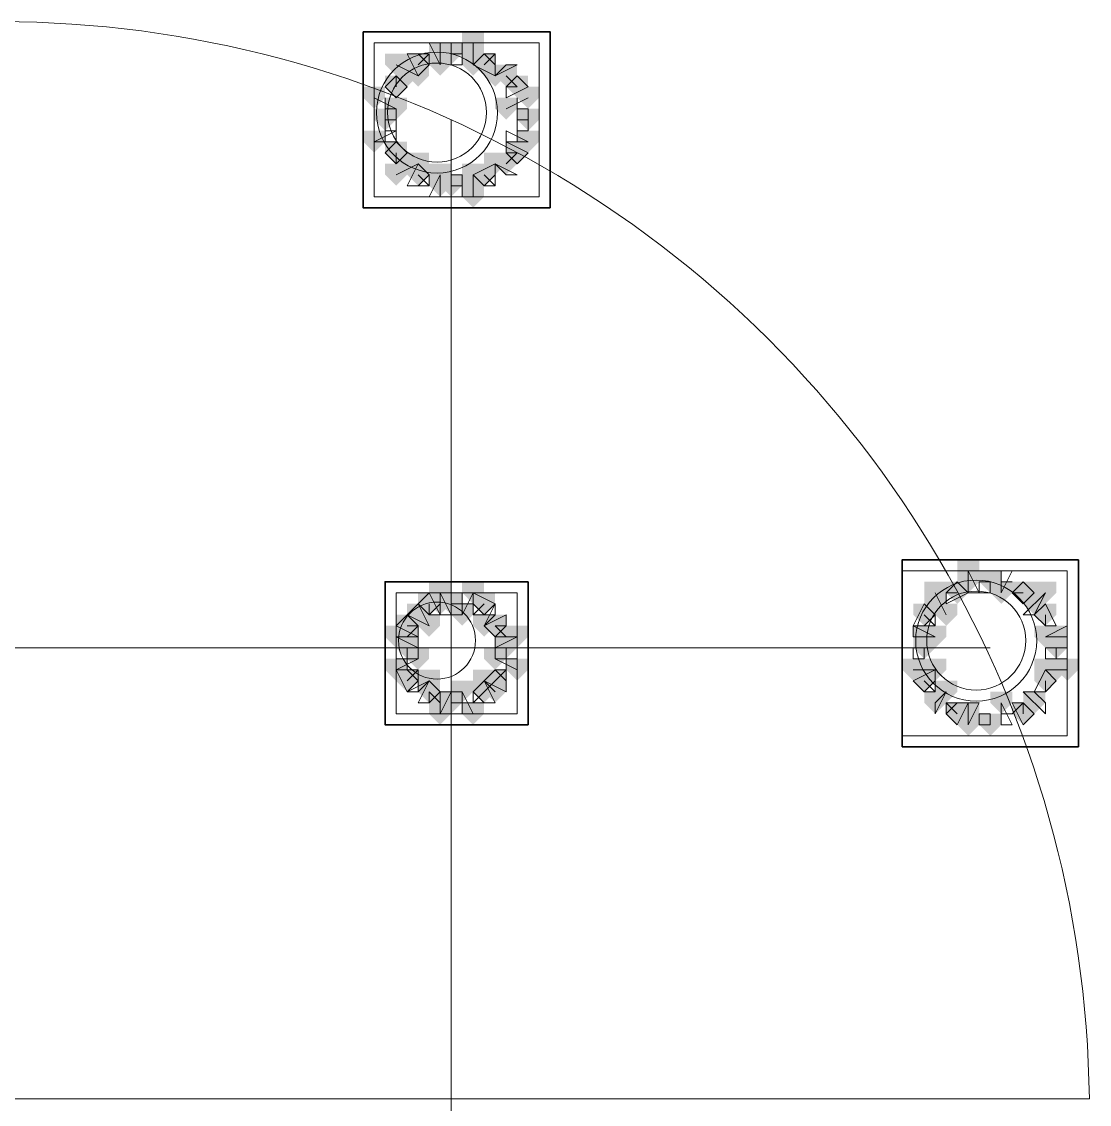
# Model space of a CAD drawing. Header units: millimetres. Extents: x 2315 to 4619, y 1334 to 1897.
# Drawn here: x 3444.13 to 3450.05, y 1541.67 to 1547.68 of the extents above; entities that cross this region are included whole.
import ezdxf

# ---------------------------------------------------------------- set-up
doc = ezdxf.new("R2010")
doc.units = ezdxf.units.MM
for name, color, linetype, true_color in [('PDF_10', 7, 'Continuous', 0x00b85c), ('PDF_AXIS', 7, 'Continuous', 0x00b85c), ('PDF_柱构件', 7, 'Continuous', 0x00b85c), ('PDF_转运站初步方案', 7, 'Continuous', 0x00b85c)]:
    doc.layers.add(name, color=color, linetype=linetype, true_color=true_color)
doc.layers.add('PDF_中心线层', color=1, linetype='Continuous')
doc.layers.add('PDF_粗实线层', color=7, linetype='Continuous')

msp = doc.modelspace()

# ---------------------------------------------------------------- hatches: boundary and pattern name
at = {"layer": 'PDF_10', "transparency": 33554559}
for points in [[(3446.512, 1547.5601), (3446.4509, 1547.5601), (3446.4509, 1547.499), (3446.512, 1547.4379), (3446.5731, 1547.499), (3446.5731, 1547.5601)], [(3446.512, 1547.5601), (3446.4509, 1547.5601), (3446.4509, 1547.499), (3446.512, 1547.4379), (3446.5731, 1547.499), (3446.5731, 1547.5601)], [(3446.3287, 1547.499), (3446.2677, 1547.499), (3446.2677, 1547.4379), (3446.3287, 1547.3768), (3446.3898, 1547.4379), (3446.3898, 1547.499)], [(3446.3287, 1547.499), (3446.2677, 1547.499), (3446.2677, 1547.4379), (3446.3287, 1547.3768), (3446.3898, 1547.4379), (3446.3898, 1547.499)], [(3446.6952, 1547.499), (3446.6341, 1547.499), (3446.6341, 1547.4379), (3446.6952, 1547.3768), (3446.7563, 1547.4379), (3446.7563, 1547.499)], [(3446.6952, 1547.499), (3446.6341, 1547.499), (3446.6341, 1547.4379), (3446.6952, 1547.3768), (3446.7563, 1547.4379), (3446.7563, 1547.499)], [(3446.2066, 1547.3768), (3446.1455, 1547.3768), (3446.1455, 1547.3157), (3446.2066, 1547.2547), (3446.2677, 1547.3157), (3446.2677, 1547.3768)], [(3446.2066, 1547.3768), (3446.1455, 1547.3768), (3446.1455, 1547.3157), (3446.2066, 1547.2547), (3446.2677, 1547.3157), (3446.2677, 1547.3768)], [(3446.2066, 1547.3768), (3446.1455, 1547.3768), (3446.1455, 1547.3157), (3446.2066, 1547.2547), (3446.2677, 1547.3157), (3446.2677, 1547.3768)], [(3446.8785, 1547.3768), (3446.8174, 1547.3768), (3446.8174, 1547.3157), (3446.8785, 1547.2547), (3446.9395, 1547.3157), (3446.9395, 1547.3768)], [(3446.8785, 1547.3768), (3446.8174, 1547.3768), (3446.8174, 1547.3157), (3446.8785, 1547.2547), (3446.9395, 1547.3157), (3446.9395, 1547.3768)], [(3446.1455, 1547.1936), (3446.0844, 1547.1936), (3446.0844, 1547.1325), (3446.1455, 1547.0714), (3446.2066, 1547.1325), (3446.2066, 1547.1936)], [(3446.1455, 1547.1936), (3446.0844, 1547.1936), (3446.0844, 1547.1325), (3446.1455, 1547.0714), (3446.2066, 1547.1325), (3446.2066, 1547.1936)], [(3446.9395, 1547.1936), (3446.8785, 1547.1936), (3446.8785, 1547.1325), (3446.9395, 1547.0714), (3447.0006, 1547.1325), (3447.0006, 1547.1936)], [(3446.9395, 1547.1936), (3446.8785, 1547.1936), (3446.8785, 1547.1325), (3446.9395, 1547.0714), (3447.0006, 1547.1325), (3447.0006, 1547.1936)], [(3446.2066, 1547.0103), (3446.1455, 1547.0103), (3446.1455, 1546.9493), (3446.2066, 1546.8882), (3446.2677, 1546.9493), (3446.2677, 1547.0103)], [(3446.2066, 1547.0103), (3446.1455, 1547.0103), (3446.1455, 1546.9493), (3446.2066, 1546.8882), (3446.2677, 1546.9493), (3446.2677, 1547.0103)], [(3446.2066, 1547.0103), (3446.1455, 1547.0103), (3446.1455, 1546.9493), (3446.2066, 1546.8882), (3446.2677, 1546.9493), (3446.2677, 1547.0103)], [(3446.8785, 1547.0103), (3446.8174, 1547.0103), (3446.8174, 1546.9493), (3446.8785, 1546.8882), (3446.9395, 1546.9493), (3446.9395, 1547.0103)], [(3446.8785, 1547.0103), (3446.8174, 1547.0103), (3446.8174, 1546.9493), (3446.8785, 1546.8882), (3446.9395, 1546.9493), (3446.9395, 1547.0103)], [(3446.3287, 1546.8882), (3446.2677, 1546.8882), (3446.2677, 1546.8271), (3446.3287, 1546.766), (3446.3898, 1546.8271), (3446.3898, 1546.8882)], [(3446.3287, 1546.8882), (3446.2677, 1546.8882), (3446.2677, 1546.8271), (3446.3287, 1546.766), (3446.3898, 1546.8271), (3446.3898, 1546.8882)], [(3446.6952, 1546.8882), (3446.6341, 1546.8882), (3446.6341, 1546.8271), (3446.6952, 1546.766), (3446.7563, 1546.8271), (3446.7563, 1546.8882)], [(3446.6952, 1546.8882), (3446.6341, 1546.8882), (3446.6341, 1546.8271), (3446.6952, 1546.766), (3446.7563, 1546.8271), (3446.7563, 1546.8882)], [(3446.512, 1546.8271), (3446.4509, 1546.8271), (3446.4509, 1546.766), (3446.512, 1546.7049), (3446.5731, 1546.766), (3446.5731, 1546.8271)], [(3446.512, 1546.8271), (3446.4509, 1546.8271), (3446.4509, 1546.766), (3446.512, 1546.7049), (3446.5731, 1546.766), (3446.5731, 1546.8271)], [(3449.505, 1544.6282), (3449.4439, 1544.6282), (3449.4439, 1544.5671), (3449.505, 1544.506), (3449.566, 1544.5671), (3449.566, 1544.6282)], [(3449.505, 1544.6282), (3449.4439, 1544.6282), (3449.4439, 1544.5671), (3449.505, 1544.506), (3449.566, 1544.5671), (3449.566, 1544.6282)], [(3449.3217, 1544.5671), (3449.2606, 1544.5671), (3449.2606, 1544.506), (3449.3217, 1544.4449), (3449.3828, 1544.506), (3449.3828, 1544.5671)], [(3449.3217, 1544.5671), (3449.2606, 1544.5671), (3449.2606, 1544.506), (3449.3217, 1544.4449), (3449.3828, 1544.506), (3449.3828, 1544.5671)], [(3449.6882, 1544.5671), (3449.6271, 1544.5671), (3449.6271, 1544.506), (3449.6882, 1544.4449), (3449.7493, 1544.506), (3449.7493, 1544.5671)], [(3449.6882, 1544.5671), (3449.6271, 1544.5671), (3449.6271, 1544.506), (3449.6882, 1544.4449), (3449.7493, 1544.506), (3449.7493, 1544.5671)], [(3449.6882, 1544.5671), (3449.6271, 1544.5671), (3449.6271, 1544.506), (3449.6882, 1544.4449), (3449.7493, 1544.506), (3449.7493, 1544.5671)], [(3446.3898, 1544.506), (3446.3287, 1544.506), (3446.3287, 1544.4449), (3446.3898, 1544.3839), (3446.4509, 1544.4449), (3446.4509, 1544.506)], [(3446.3898, 1544.506), (3446.3287, 1544.506), (3446.3287, 1544.4449), (3446.3898, 1544.3839), (3446.4509, 1544.4449), (3446.4509, 1544.506)], [(3446.512, 1544.506), (3446.4509, 1544.506), (3446.4509, 1544.4449), (3446.512, 1544.3839), (3446.5731, 1544.4449), (3446.5731, 1544.506)], [(3446.512, 1544.506), (3446.4509, 1544.506), (3446.4509, 1544.4449), (3446.512, 1544.3839), (3446.5731, 1544.4449), (3446.5731, 1544.506)], [(3446.6952, 1544.506), (3446.6341, 1544.506), (3446.6341, 1544.4449), (3446.6952, 1544.3839), (3446.7563, 1544.4449), (3446.7563, 1544.506)], [(3446.6952, 1544.506), (3446.6341, 1544.506), (3446.6341, 1544.4449), (3446.6952, 1544.3839), (3446.7563, 1544.4449), (3446.7563, 1544.506)], [(3449.1385, 1544.4449), (3449.0774, 1544.4449), (3449.0774, 1544.3839), (3449.1385, 1544.3228), (3449.1995, 1544.3839), (3449.1995, 1544.4449)], [(3449.1385, 1544.4449), (3449.0774, 1544.4449), (3449.0774, 1544.3839), (3449.1385, 1544.3228), (3449.1995, 1544.3839), (3449.1995, 1544.4449)], [(3449.8104, 1544.4449), (3449.7493, 1544.4449), (3449.7493, 1544.3839), (3449.8104, 1544.3228), (3449.8714, 1544.3839), (3449.8714, 1544.4449)], [(3449.8104, 1544.4449), (3449.7493, 1544.4449), (3449.7493, 1544.3839), (3449.8104, 1544.3228), (3449.8714, 1544.3839), (3449.8714, 1544.4449)], [(3446.2677, 1544.3839), (3446.2066, 1544.3839), (3446.2066, 1544.3228), (3446.2677, 1544.2617), (3446.3287, 1544.3228), (3446.3287, 1544.3839)], [(3446.2677, 1544.3839), (3446.2066, 1544.3839), (3446.2066, 1544.3228), (3446.2677, 1544.2617), (3446.3287, 1544.3228), (3446.3287, 1544.3839)], [(3446.7563, 1544.3839), (3446.6952, 1544.3839), (3446.6952, 1544.3228), (3446.7563, 1544.2617), (3446.8174, 1544.3228), (3446.8174, 1544.3839)], [(3446.7563, 1544.3839), (3446.6952, 1544.3839), (3446.6952, 1544.3228), (3446.7563, 1544.2617), (3446.8174, 1544.3228), (3446.8174, 1544.3839)], [(3446.2677, 1544.2617), (3446.2066, 1544.2617), (3446.2066, 1544.2006), (3446.2677, 1544.1395), (3446.3287, 1544.2006), (3446.3287, 1544.2617)], [(3446.2677, 1544.2617), (3446.2066, 1544.2617), (3446.2066, 1544.2006), (3446.2677, 1544.1395), (3446.3287, 1544.2006), (3446.3287, 1544.2617)], [(3446.8174, 1544.2617), (3446.7563, 1544.2617), (3446.7563, 1544.2006), (3446.8174, 1544.1395), (3446.8785, 1544.2006), (3446.8785, 1544.2617)], [(3446.8174, 1544.2617), (3446.7563, 1544.2617), (3446.7563, 1544.2006), (3446.8174, 1544.1395), (3446.8785, 1544.2006), (3446.8785, 1544.2617)], [(3449.1385, 1544.2617), (3449.0774, 1544.2617), (3449.0774, 1544.2006), (3449.1385, 1544.1395), (3449.1995, 1544.2006), (3449.1995, 1544.2617)], [(3449.1385, 1544.2617), (3449.0774, 1544.2617), (3449.0774, 1544.2006), (3449.1385, 1544.1395), (3449.1995, 1544.2006), (3449.1995, 1544.2617)], [(3449.8714, 1544.2617), (3449.8104, 1544.2617), (3449.8104, 1544.2006), (3449.8714, 1544.1395), (3449.9325, 1544.2006), (3449.9325, 1544.2617)], [(3449.8714, 1544.2617), (3449.8104, 1544.2617), (3449.8104, 1544.2006), (3449.8714, 1544.1395), (3449.9325, 1544.2006), (3449.9325, 1544.2617)], [(3446.2677, 1544.0784), (3446.2066, 1544.0784), (3446.2066, 1544.0174), (3446.2677, 1543.9563), (3446.3287, 1544.0174), (3446.3287, 1544.0784)], [(3446.2677, 1544.0784), (3446.2066, 1544.0784), (3446.2066, 1544.0174), (3446.2677, 1543.9563), (3446.3287, 1544.0174), (3446.3287, 1544.0784)], [(3446.7563, 1544.0784), (3446.6952, 1544.0784), (3446.6952, 1544.0174), (3446.7563, 1543.9563), (3446.8174, 1544.0174), (3446.8174, 1544.0784)], [(3446.7563, 1544.0784), (3446.6952, 1544.0784), (3446.6952, 1544.0174), (3446.7563, 1543.9563), (3446.8174, 1544.0174), (3446.8174, 1544.0784)], [(3449.1385, 1544.0784), (3449.0774, 1544.0784), (3449.0774, 1544.0174), (3449.1385, 1543.9563), (3449.1995, 1544.0174), (3449.1995, 1544.0784)], [(3449.1385, 1544.0784), (3449.0774, 1544.0784), (3449.0774, 1544.0174), (3449.1385, 1543.9563), (3449.1995, 1544.0174), (3449.1995, 1544.0784)], [(3449.8104, 1544.0784), (3449.7493, 1544.0784), (3449.7493, 1544.0174), (3449.8104, 1543.9563), (3449.8714, 1544.0174), (3449.8714, 1544.0784)], [(3449.8104, 1544.0784), (3449.7493, 1544.0784), (3449.7493, 1544.0174), (3449.8104, 1543.9563), (3449.8714, 1544.0174), (3449.8714, 1544.0784)], [(3446.3898, 1544.0174), (3446.3287, 1544.0174), (3446.3287, 1543.9563), (3446.3898, 1543.8952), (3446.4509, 1543.9563), (3446.4509, 1544.0174)], [(3446.3898, 1544.0174), (3446.3287, 1544.0174), (3446.3287, 1543.9563), (3446.3898, 1543.8952), (3446.4509, 1543.9563), (3446.4509, 1544.0174)], [(3446.6952, 1544.0174), (3446.6341, 1544.0174), (3446.6341, 1543.9563), (3446.6952, 1543.8952), (3446.7563, 1543.9563), (3446.7563, 1544.0174)], [(3446.6952, 1544.0174), (3446.6341, 1544.0174), (3446.6341, 1543.9563), (3446.6952, 1543.8952), (3446.7563, 1543.9563), (3446.7563, 1544.0174)], [(3446.512, 1543.9563), (3446.4509, 1543.9563), (3446.4509, 1543.8952), (3446.512, 1543.8341), (3446.5731, 1543.8952), (3446.5731, 1543.9563)], [(3446.512, 1543.9563), (3446.4509, 1543.9563), (3446.4509, 1543.8952), (3446.512, 1543.8341), (3446.5731, 1543.8952), (3446.5731, 1543.9563)], [(3449.3217, 1543.8952), (3449.2606, 1543.8952), (3449.2606, 1543.8341), (3449.3217, 1543.773), (3449.3828, 1543.8341), (3449.3828, 1543.8952)], [(3449.3217, 1543.8952), (3449.2606, 1543.8952), (3449.2606, 1543.8341), (3449.3217, 1543.773), (3449.3828, 1543.8341), (3449.3828, 1543.8952)], [(3449.6882, 1543.8952), (3449.6271, 1543.8952), (3449.6271, 1543.8341), (3449.6882, 1543.773), (3449.7493, 1543.8341), (3449.7493, 1543.8952)], [(3449.6882, 1543.8952), (3449.6271, 1543.8952), (3449.6271, 1543.8341), (3449.6882, 1543.773), (3449.7493, 1543.8341), (3449.7493, 1543.8952)], [(3449.505, 1543.8341), (3449.4439, 1543.8341), (3449.4439, 1543.773), (3449.505, 1543.712), (3449.566, 1543.773), (3449.566, 1543.8341)], [(3449.505, 1543.8341), (3449.4439, 1543.8341), (3449.4439, 1543.773), (3449.505, 1543.712), (3449.566, 1543.773), (3449.566, 1543.8341)]]:
    msp.add_hatch(color=256, dxfattribs=at).paths.add_polyline_path(points)
at = {"layer": 'PDF_柱构件', "transparency": 33554559}
for points in [[(3446.6341, 1547.6211), (3446.5731, 1547.6211), (3446.5731, 1547.5601), (3446.6341, 1547.499), (3446.6952, 1547.5601), (3446.6952, 1547.6211)], [(3446.4509, 1547.5601), (3446.3898, 1547.5601), (3446.3898, 1547.499), (3446.4509, 1547.4379), (3446.512, 1547.499), (3446.512, 1547.5601)], [(3446.6341, 1547.5601), (3446.5731, 1547.5601), (3446.5731, 1547.499), (3446.6341, 1547.4379), (3446.6952, 1547.499), (3446.6952, 1547.5601)], [(3446.2066, 1547.499), (3446.1455, 1547.499), (3446.1455, 1547.4379), (3446.2066, 1547.3768), (3446.2677, 1547.4379), (3446.2677, 1547.499)], [(3446.4509, 1547.499), (3446.3898, 1547.499), (3446.3898, 1547.4379), (3446.4509, 1547.3768), (3446.512, 1547.4379), (3446.512, 1547.499)], [(3446.6341, 1547.499), (3446.5731, 1547.499), (3446.5731, 1547.4379), (3446.6341, 1547.3768), (3446.6952, 1547.4379), (3446.6952, 1547.499)], [(3446.2677, 1547.4379), (3446.2066, 1547.4379), (3446.2066, 1547.3768), (3446.2677, 1547.3157), (3446.3287, 1547.3768), (3446.3287, 1547.4379)], [(3446.3287, 1547.4379), (3446.2677, 1547.4379), (3446.2677, 1547.3768), (3446.3287, 1547.3157), (3446.3898, 1547.3768), (3446.3898, 1547.4379)], [(3446.7563, 1547.4379), (3446.6952, 1547.4379), (3446.6952, 1547.3768), (3446.7563, 1547.3157), (3446.8174, 1547.3768), (3446.8174, 1547.4379)], [(3446.8174, 1547.4379), (3446.7563, 1547.4379), (3446.7563, 1547.3768), (3446.8174, 1547.3157), (3446.8785, 1547.3768), (3446.8785, 1547.4379)], [(3446.0844, 1547.3157), (3446.0233, 1547.3157), (3446.0233, 1547.2547), (3446.0844, 1547.1936), (3446.1455, 1547.2547), (3446.1455, 1547.3157)], [(3446.9395, 1547.3157), (3446.8785, 1547.3157), (3446.8785, 1547.2547), (3446.9395, 1547.1936), (3447.0006, 1547.2547), (3447.0006, 1547.3157)], [(3446.2066, 1547.2547), (3446.1455, 1547.2547), (3446.1455, 1547.1936), (3446.2066, 1547.1325), (3446.2677, 1547.1936), (3446.2677, 1547.2547)], [(3446.8174, 1547.2547), (3446.7563, 1547.2547), (3446.7563, 1547.1936), (3446.8174, 1547.1325), (3446.8785, 1547.1936), (3446.8785, 1547.2547)], [(3446.0844, 1547.0714), (3446.0233, 1547.0714), (3446.0233, 1547.0103), (3446.0844, 1546.9493), (3446.1455, 1547.0103), (3446.1455, 1547.0714)], [(3446.9395, 1547.0714), (3446.8785, 1547.0714), (3446.8785, 1547.0103), (3446.9395, 1546.9493), (3447.0006, 1547.0103), (3447.0006, 1547.0714)], [(3446.2677, 1546.9493), (3446.2066, 1546.9493), (3446.2066, 1546.8882), (3446.2677, 1546.8271), (3446.3287, 1546.8882), (3446.3287, 1546.9493)], [(3446.3287, 1546.9493), (3446.2677, 1546.9493), (3446.2677, 1546.8882), (3446.3287, 1546.8271), (3446.3898, 1546.8882), (3446.3898, 1546.9493)], [(3446.7563, 1546.9493), (3446.6952, 1546.9493), (3446.6952, 1546.8882), (3446.7563, 1546.8271), (3446.8174, 1546.8882), (3446.8174, 1546.9493)], [(3446.8174, 1546.9493), (3446.7563, 1546.9493), (3446.7563, 1546.8882), (3446.8174, 1546.8271), (3446.8785, 1546.8882), (3446.8785, 1546.9493)], [(3446.2066, 1546.8882), (3446.1455, 1546.8882), (3446.1455, 1546.8271), (3446.2066, 1546.766), (3446.2677, 1546.8271), (3446.2677, 1546.8882)], [(3446.4509, 1546.8882), (3446.3898, 1546.8882), (3446.3898, 1546.8271), (3446.4509, 1546.766), (3446.512, 1546.8271), (3446.512, 1546.8882)], [(3446.6341, 1546.8882), (3446.5731, 1546.8882), (3446.5731, 1546.8271), (3446.6341, 1546.766), (3446.6952, 1546.8271), (3446.6952, 1546.8882)], [(3446.4509, 1546.8271), (3446.3898, 1546.8271), (3446.3898, 1546.766), (3446.4509, 1546.7049), (3446.512, 1546.766), (3446.512, 1546.8271)], [(3446.6341, 1546.8271), (3446.5731, 1546.8271), (3446.5731, 1546.766), (3446.6341, 1546.7049), (3446.6952, 1546.766), (3446.6952, 1546.8271)], [(3446.6341, 1546.766), (3446.5731, 1546.766), (3446.5731, 1546.7049), (3446.6341, 1546.6439), (3446.6952, 1546.7049), (3446.6952, 1546.766)], [(3449.3828, 1544.6893), (3449.3217, 1544.6893), (3449.3217, 1544.6282), (3449.3828, 1544.5671), (3449.4439, 1544.6282), (3449.4439, 1544.6893)], [(3449.3828, 1544.6282), (3449.3217, 1544.6282), (3449.3217, 1544.5671), (3449.3828, 1544.506), (3449.4439, 1544.5671), (3449.4439, 1544.6282)], [(3446.4509, 1544.5671), (3446.3898, 1544.5671), (3446.3898, 1544.506), (3446.4509, 1544.4449), (3446.512, 1544.506), (3446.512, 1544.5671)], [(3446.6341, 1544.5671), (3446.5731, 1544.5671), (3446.5731, 1544.506), (3446.6341, 1544.4449), (3446.6952, 1544.506), (3446.6952, 1544.5671)], [(3449.1995, 1544.5671), (3449.1385, 1544.5671), (3449.1385, 1544.506), (3449.1995, 1544.4449), (3449.2606, 1544.506), (3449.2606, 1544.5671)], [(3449.566, 1544.5671), (3449.505, 1544.5671), (3449.505, 1544.506), (3449.566, 1544.4449), (3449.6271, 1544.506), (3449.6271, 1544.5671)], [(3449.8104, 1544.5671), (3449.7493, 1544.5671), (3449.7493, 1544.506), (3449.8104, 1544.4449), (3449.8714, 1544.506), (3449.8714, 1544.5671)], [(3446.4509, 1544.506), (3446.3898, 1544.506), (3446.3898, 1544.4449), (3446.4509, 1544.3839), (3446.512, 1544.4449), (3446.512, 1544.506)], [(3449.1995, 1544.506), (3449.1385, 1544.506), (3449.1385, 1544.4449), (3449.1995, 1544.3839), (3449.2606, 1544.4449), (3449.2606, 1544.506)], [(3449.7493, 1544.506), (3449.6882, 1544.506), (3449.6882, 1544.4449), (3449.7493, 1544.3839), (3449.8104, 1544.4449), (3449.8104, 1544.506)], [(3446.3287, 1544.4449), (3446.2677, 1544.4449), (3446.2677, 1544.3839), (3446.3287, 1544.3228), (3446.3898, 1544.3839), (3446.3898, 1544.4449)], [(3446.5731, 1544.4449), (3446.512, 1544.4449), (3446.512, 1544.3839), (3446.5731, 1544.3228), (3446.6341, 1544.3839), (3446.6341, 1544.4449)], [(3449.2606, 1544.4449), (3449.1995, 1544.4449), (3449.1995, 1544.3839), (3449.2606, 1544.3228), (3449.3217, 1544.3839), (3449.3217, 1544.4449)], [(3446.3898, 1544.3839), (3446.3287, 1544.3839), (3446.3287, 1544.3228), (3446.3898, 1544.2617), (3446.4509, 1544.3228), (3446.4509, 1544.3839)], [(3446.6952, 1544.3839), (3446.6341, 1544.3839), (3446.6341, 1544.3228), (3446.6952, 1544.2617), (3446.7563, 1544.3228), (3446.7563, 1544.3839)], [(3446.2066, 1544.3228), (3446.1455, 1544.3228), (3446.1455, 1544.2617), (3446.2066, 1544.2006), (3446.2677, 1544.2617), (3446.2677, 1544.3228)], [(3446.2677, 1544.3228), (3446.2066, 1544.3228), (3446.2066, 1544.2617), (3446.2677, 1544.2006), (3446.3287, 1544.2617), (3446.3287, 1544.3228)], [(3446.8174, 1544.3228), (3446.7563, 1544.3228), (3446.7563, 1544.2617), (3446.8174, 1544.2006), (3446.8785, 1544.2617), (3446.8785, 1544.3228)], [(3446.8785, 1544.3228), (3446.8174, 1544.3228), (3446.8174, 1544.2617), (3446.8785, 1544.2006), (3446.9395, 1544.2617), (3446.9395, 1544.3228)], [(3449.1385, 1544.3228), (3449.0774, 1544.3228), (3449.0774, 1544.2617), (3449.1385, 1544.2006), (3449.1995, 1544.2617), (3449.1995, 1544.3228)], [(3449.1995, 1544.3228), (3449.1385, 1544.3228), (3449.1385, 1544.2617), (3449.1995, 1544.2006), (3449.2606, 1544.2617), (3449.2606, 1544.3228)], [(3449.8104, 1544.3228), (3449.7493, 1544.3228), (3449.7493, 1544.2617), (3449.8104, 1544.2006), (3449.8714, 1544.2617), (3449.8714, 1544.3228)], [(3449.8714, 1544.3228), (3449.8104, 1544.3228), (3449.8104, 1544.2617), (3449.8714, 1544.2006), (3449.9325, 1544.2617), (3449.9325, 1544.3228)], [(3446.3287, 1544.2006), (3446.2677, 1544.2006), (3446.2677, 1544.1395), (3446.3287, 1544.0784), (3446.3898, 1544.1395), (3446.3898, 1544.2006)], [(3446.7563, 1544.2006), (3446.6952, 1544.2006), (3446.6952, 1544.1395), (3446.7563, 1544.0784), (3446.8174, 1544.1395), (3446.8174, 1544.2006)], [(3446.2066, 1544.1395), (3446.1455, 1544.1395), (3446.1455, 1544.0784), (3446.2066, 1544.0174), (3446.2677, 1544.0784), (3446.2677, 1544.1395)], [(3446.8785, 1544.1395), (3446.8174, 1544.1395), (3446.8174, 1544.0784), (3446.8785, 1544.0174), (3446.9395, 1544.0784), (3446.9395, 1544.1395)], [(3449.0774, 1544.1395), (3449.0163, 1544.1395), (3449.0163, 1544.0784), (3449.0774, 1544.0174), (3449.1385, 1544.0784), (3449.1385, 1544.1395)], [(3449.1385, 1544.1395), (3449.0774, 1544.1395), (3449.0774, 1544.0784), (3449.1385, 1544.0174), (3449.1995, 1544.0784), (3449.1995, 1544.1395)], [(3449.1995, 1544.1395), (3449.1385, 1544.1395), (3449.1385, 1544.0784), (3449.1995, 1544.0174), (3449.2606, 1544.0784), (3449.2606, 1544.1395)], [(3449.8104, 1544.1395), (3449.7493, 1544.1395), (3449.7493, 1544.0784), (3449.8104, 1544.0174), (3449.8714, 1544.0784), (3449.8714, 1544.1395)], [(3449.8714, 1544.1395), (3449.8104, 1544.1395), (3449.8104, 1544.0784), (3449.8714, 1544.0174), (3449.9325, 1544.0784), (3449.9325, 1544.1395)], [(3449.9325, 1544.1395), (3449.8714, 1544.1395), (3449.8714, 1544.0784), (3449.9325, 1544.0174), (3449.9936, 1544.0784), (3449.9936, 1544.1395)], [(3446.3898, 1544.0784), (3446.3287, 1544.0784), (3446.3287, 1544.0174), (3446.3898, 1543.9563), (3446.4509, 1544.0174), (3446.4509, 1544.0784)], [(3446.6952, 1544.0784), (3446.6341, 1544.0784), (3446.6341, 1544.0174), (3446.6952, 1543.9563), (3446.7563, 1544.0174), (3446.7563, 1544.0784)], [(3446.5731, 1544.0174), (3446.512, 1544.0174), (3446.512, 1543.9563), (3446.5731, 1543.8952), (3446.6341, 1543.9563), (3446.6341, 1544.0174)], [(3446.7563, 1544.0174), (3446.6952, 1544.0174), (3446.6952, 1543.9563), (3446.7563, 1543.8952), (3446.8174, 1543.9563), (3446.8174, 1544.0174)], [(3449.2606, 1544.0174), (3449.1995, 1544.0174), (3449.1995, 1543.9563), (3449.2606, 1543.8952), (3449.3217, 1543.9563), (3449.3217, 1544.0174)], [(3446.4509, 1543.9563), (3446.3898, 1543.9563), (3446.3898, 1543.8952), (3446.4509, 1543.8341), (3446.512, 1543.8952), (3446.512, 1543.9563)], [(3449.1995, 1543.9563), (3449.1385, 1543.9563), (3449.1385, 1543.8952), (3449.1995, 1543.8341), (3449.2606, 1543.8952), (3449.2606, 1543.9563)], [(3449.566, 1543.9563), (3449.505, 1543.9563), (3449.505, 1543.8952), (3449.566, 1543.8341), (3449.6271, 1543.8952), (3449.6271, 1543.9563)], [(3449.7493, 1543.9563), (3449.6882, 1543.9563), (3449.6882, 1543.8952), (3449.7493, 1543.8341), (3449.8104, 1543.8952), (3449.8104, 1543.9563)], [(3446.4509, 1543.8952), (3446.3898, 1543.8952), (3446.3898, 1543.8341), (3446.4509, 1543.773), (3446.512, 1543.8341), (3446.512, 1543.8952)], [(3446.6341, 1543.8952), (3446.5731, 1543.8952), (3446.5731, 1543.8341), (3446.6341, 1543.773), (3446.6952, 1543.8341), (3446.6952, 1543.8952)], [(3449.3828, 1543.8952), (3449.3217, 1543.8952), (3449.3217, 1543.8341), (3449.3828, 1543.773), (3449.4439, 1543.8341), (3449.4439, 1543.8952)], [(3449.3828, 1543.8341), (3449.3217, 1543.8341), (3449.3217, 1543.773), (3449.3828, 1543.712), (3449.4439, 1543.773), (3449.4439, 1543.8341)]]:
    msp.add_hatch(color=256, dxfattribs=at).paths.add_polyline_path(points)
at = {"layer": 'PDF_转运站初步方案', "transparency": 33554559}
for points in [[(3446.512, 1547.5601), (3446.4509, 1547.5601), (3446.4509, 1547.499), (3446.512, 1547.4379), (3446.5731, 1547.499), (3446.5731, 1547.5601)], [(3446.512, 1547.5601), (3446.4509, 1547.5601), (3446.4509, 1547.499), (3446.512, 1547.4379), (3446.5731, 1547.499), (3446.5731, 1547.5601)], [(3446.3287, 1547.499), (3446.2677, 1547.499), (3446.2677, 1547.4379), (3446.3287, 1547.3768), (3446.3898, 1547.4379), (3446.3898, 1547.499)], [(3446.3287, 1547.499), (3446.2677, 1547.499), (3446.2677, 1547.4379), (3446.3287, 1547.3768), (3446.3898, 1547.4379), (3446.3898, 1547.499)], [(3446.6952, 1547.499), (3446.6341, 1547.499), (3446.6341, 1547.4379), (3446.6952, 1547.3768), (3446.7563, 1547.4379), (3446.7563, 1547.499)], [(3446.6952, 1547.499), (3446.6341, 1547.499), (3446.6341, 1547.4379), (3446.6952, 1547.3768), (3446.7563, 1547.4379), (3446.7563, 1547.499)], [(3446.2066, 1547.3768), (3446.1455, 1547.3768), (3446.1455, 1547.3157), (3446.2066, 1547.2547), (3446.2677, 1547.3157), (3446.2677, 1547.3768)], [(3446.2066, 1547.3768), (3446.1455, 1547.3768), (3446.1455, 1547.3157), (3446.2066, 1547.2547), (3446.2677, 1547.3157), (3446.2677, 1547.3768)], [(3446.8785, 1547.3768), (3446.8174, 1547.3768), (3446.8174, 1547.3157), (3446.8785, 1547.2547), (3446.9395, 1547.3157), (3446.9395, 1547.3768)], [(3446.8785, 1547.3768), (3446.8174, 1547.3768), (3446.8174, 1547.3157), (3446.8785, 1547.2547), (3446.9395, 1547.3157), (3446.9395, 1547.3768)], [(3446.1455, 1547.1936), (3446.0844, 1547.1936), (3446.0844, 1547.1325), (3446.1455, 1547.0714), (3446.2066, 1547.1325), (3446.2066, 1547.1936)], [(3446.1455, 1547.1936), (3446.0844, 1547.1936), (3446.0844, 1547.1325), (3446.1455, 1547.0714), (3446.2066, 1547.1325), (3446.2066, 1547.1936)], [(3446.9395, 1547.1936), (3446.8785, 1547.1936), (3446.8785, 1547.1325), (3446.9395, 1547.0714), (3447.0006, 1547.1325), (3447.0006, 1547.1936)], [(3446.9395, 1547.1936), (3446.8785, 1547.1936), (3446.8785, 1547.1325), (3446.9395, 1547.0714), (3447.0006, 1547.1325), (3447.0006, 1547.1936)], [(3446.2066, 1547.0103), (3446.1455, 1547.0103), (3446.1455, 1546.9493), (3446.2066, 1546.8882), (3446.2677, 1546.9493), (3446.2677, 1547.0103)], [(3446.2066, 1547.0103), (3446.1455, 1547.0103), (3446.1455, 1546.9493), (3446.2066, 1546.8882), (3446.2677, 1546.9493), (3446.2677, 1547.0103)], [(3446.8785, 1547.0103), (3446.8174, 1547.0103), (3446.8174, 1546.9493), (3446.8785, 1546.8882), (3446.9395, 1546.9493), (3446.9395, 1547.0103)], [(3446.8785, 1547.0103), (3446.8174, 1547.0103), (3446.8174, 1546.9493), (3446.8785, 1546.8882), (3446.9395, 1546.9493), (3446.9395, 1547.0103)], [(3446.3287, 1546.8882), (3446.2677, 1546.8882), (3446.2677, 1546.8271), (3446.3287, 1546.766), (3446.3898, 1546.8271), (3446.3898, 1546.8882)], [(3446.3287, 1546.8882), (3446.2677, 1546.8882), (3446.2677, 1546.8271), (3446.3287, 1546.766), (3446.3898, 1546.8271), (3446.3898, 1546.8882)], [(3446.6952, 1546.8882), (3446.6341, 1546.8882), (3446.6341, 1546.8271), (3446.6952, 1546.766), (3446.7563, 1546.8271), (3446.7563, 1546.8882)], [(3446.6952, 1546.8882), (3446.6341, 1546.8882), (3446.6341, 1546.8271), (3446.6952, 1546.766), (3446.7563, 1546.8271), (3446.7563, 1546.8882)], [(3446.512, 1546.8271), (3446.4509, 1546.8271), (3446.4509, 1546.766), (3446.512, 1546.7049), (3446.5731, 1546.766), (3446.5731, 1546.8271)], [(3446.512, 1546.8271), (3446.4509, 1546.8271), (3446.4509, 1546.766), (3446.512, 1546.7049), (3446.5731, 1546.766), (3446.5731, 1546.8271)], [(3449.505, 1544.6282), (3449.4439, 1544.6282), (3449.4439, 1544.5671), (3449.505, 1544.506), (3449.566, 1544.5671), (3449.566, 1544.6282)], [(3449.505, 1544.6282), (3449.4439, 1544.6282), (3449.4439, 1544.5671), (3449.505, 1544.506), (3449.566, 1544.5671), (3449.566, 1544.6282)], [(3449.3217, 1544.5671), (3449.2606, 1544.5671), (3449.2606, 1544.506), (3449.3217, 1544.4449), (3449.3828, 1544.506), (3449.3828, 1544.5671)], [(3449.3217, 1544.5671), (3449.2606, 1544.5671), (3449.2606, 1544.506), (3449.3217, 1544.4449), (3449.3828, 1544.506), (3449.3828, 1544.5671)], [(3449.6882, 1544.5671), (3449.6271, 1544.5671), (3449.6271, 1544.506), (3449.6882, 1544.4449), (3449.7493, 1544.506), (3449.7493, 1544.5671)], [(3449.6882, 1544.5671), (3449.6271, 1544.5671), (3449.6271, 1544.506), (3449.6882, 1544.4449), (3449.7493, 1544.506), (3449.7493, 1544.5671)], [(3446.3898, 1544.506), (3446.3287, 1544.506), (3446.3287, 1544.4449), (3446.3898, 1544.3839), (3446.4509, 1544.4449), (3446.4509, 1544.506)], [(3446.3898, 1544.506), (3446.3287, 1544.506), (3446.3287, 1544.4449), (3446.3898, 1544.3839), (3446.4509, 1544.4449), (3446.4509, 1544.506)], [(3446.512, 1544.506), (3446.4509, 1544.506), (3446.4509, 1544.4449), (3446.512, 1544.3839), (3446.5731, 1544.4449), (3446.5731, 1544.506)], [(3446.512, 1544.506), (3446.4509, 1544.506), (3446.4509, 1544.4449), (3446.512, 1544.3839), (3446.5731, 1544.4449), (3446.5731, 1544.506)], [(3446.6952, 1544.506), (3446.6341, 1544.506), (3446.6341, 1544.4449), (3446.6952, 1544.3839), (3446.7563, 1544.4449), (3446.7563, 1544.506)], [(3446.6952, 1544.506), (3446.6341, 1544.506), (3446.6341, 1544.4449), (3446.6952, 1544.3839), (3446.7563, 1544.4449), (3446.7563, 1544.506)], [(3449.1385, 1544.4449), (3449.0774, 1544.4449), (3449.0774, 1544.3839), (3449.1385, 1544.3228), (3449.1995, 1544.3839), (3449.1995, 1544.4449)], [(3449.1385, 1544.4449), (3449.0774, 1544.4449), (3449.0774, 1544.3839), (3449.1385, 1544.3228), (3449.1995, 1544.3839), (3449.1995, 1544.4449)], [(3449.8104, 1544.4449), (3449.7493, 1544.4449), (3449.7493, 1544.3839), (3449.8104, 1544.3228), (3449.8714, 1544.3839), (3449.8714, 1544.4449)], [(3449.8104, 1544.4449), (3449.7493, 1544.4449), (3449.7493, 1544.3839), (3449.8104, 1544.3228), (3449.8714, 1544.3839), (3449.8714, 1544.4449)], [(3446.2677, 1544.3839), (3446.2066, 1544.3839), (3446.2066, 1544.3228), (3446.2677, 1544.2617), (3446.3287, 1544.3228), (3446.3287, 1544.3839)], [(3446.2677, 1544.3839), (3446.2066, 1544.3839), (3446.2066, 1544.3228), (3446.2677, 1544.2617), (3446.3287, 1544.3228), (3446.3287, 1544.3839)], [(3446.7563, 1544.3839), (3446.6952, 1544.3839), (3446.6952, 1544.3228), (3446.7563, 1544.2617), (3446.8174, 1544.3228), (3446.8174, 1544.3839)], [(3446.7563, 1544.3839), (3446.6952, 1544.3839), (3446.6952, 1544.3228), (3446.7563, 1544.2617), (3446.8174, 1544.3228), (3446.8174, 1544.3839)], [(3446.2677, 1544.2617), (3446.2066, 1544.2617), (3446.2066, 1544.2006), (3446.2677, 1544.1395), (3446.3287, 1544.2006), (3446.3287, 1544.2617)], [(3446.2677, 1544.2617), (3446.2066, 1544.2617), (3446.2066, 1544.2006), (3446.2677, 1544.1395), (3446.3287, 1544.2006), (3446.3287, 1544.2617)], [(3446.8174, 1544.2617), (3446.7563, 1544.2617), (3446.7563, 1544.2006), (3446.8174, 1544.1395), (3446.8785, 1544.2006), (3446.8785, 1544.2617)], [(3446.8174, 1544.2617), (3446.7563, 1544.2617), (3446.7563, 1544.2006), (3446.8174, 1544.1395), (3446.8785, 1544.2006), (3446.8785, 1544.2617)], [(3449.1385, 1544.2617), (3449.0774, 1544.2617), (3449.0774, 1544.2006), (3449.1385, 1544.1395), (3449.1995, 1544.2006), (3449.1995, 1544.2617)], [(3449.1385, 1544.2617), (3449.0774, 1544.2617), (3449.0774, 1544.2006), (3449.1385, 1544.1395), (3449.1995, 1544.2006), (3449.1995, 1544.2617)], [(3449.8714, 1544.2617), (3449.8104, 1544.2617), (3449.8104, 1544.2006), (3449.8714, 1544.1395), (3449.9325, 1544.2006), (3449.9325, 1544.2617)], [(3449.8714, 1544.2617), (3449.8104, 1544.2617), (3449.8104, 1544.2006), (3449.8714, 1544.1395), (3449.9325, 1544.2006), (3449.9325, 1544.2617)], [(3446.2677, 1544.0784), (3446.2066, 1544.0784), (3446.2066, 1544.0174), (3446.2677, 1543.9563), (3446.3287, 1544.0174), (3446.3287, 1544.0784)], [(3446.2677, 1544.0784), (3446.2066, 1544.0784), (3446.2066, 1544.0174), (3446.2677, 1543.9563), (3446.3287, 1544.0174), (3446.3287, 1544.0784)], [(3446.7563, 1544.0784), (3446.6952, 1544.0784), (3446.6952, 1544.0174), (3446.7563, 1543.9563), (3446.8174, 1544.0174), (3446.8174, 1544.0784)], [(3446.7563, 1544.0784), (3446.6952, 1544.0784), (3446.6952, 1544.0174), (3446.7563, 1543.9563), (3446.8174, 1544.0174), (3446.8174, 1544.0784)], [(3449.1385, 1544.0784), (3449.0774, 1544.0784), (3449.0774, 1544.0174), (3449.1385, 1543.9563), (3449.1995, 1544.0174), (3449.1995, 1544.0784)], [(3449.1385, 1544.0784), (3449.0774, 1544.0784), (3449.0774, 1544.0174), (3449.1385, 1543.9563), (3449.1995, 1544.0174), (3449.1995, 1544.0784)], [(3449.8104, 1544.0784), (3449.7493, 1544.0784), (3449.7493, 1544.0174), (3449.8104, 1543.9563), (3449.8714, 1544.0174), (3449.8714, 1544.0784)], [(3449.8104, 1544.0784), (3449.7493, 1544.0784), (3449.7493, 1544.0174), (3449.8104, 1543.9563), (3449.8714, 1544.0174), (3449.8714, 1544.0784)], [(3446.3898, 1544.0174), (3446.3287, 1544.0174), (3446.3287, 1543.9563), (3446.3898, 1543.8952), (3446.4509, 1543.9563), (3446.4509, 1544.0174)], [(3446.3898, 1544.0174), (3446.3287, 1544.0174), (3446.3287, 1543.9563), (3446.3898, 1543.8952), (3446.4509, 1543.9563), (3446.4509, 1544.0174)], [(3446.6952, 1544.0174), (3446.6341, 1544.0174), (3446.6341, 1543.9563), (3446.6952, 1543.8952), (3446.7563, 1543.9563), (3446.7563, 1544.0174)], [(3446.6952, 1544.0174), (3446.6341, 1544.0174), (3446.6341, 1543.9563), (3446.6952, 1543.8952), (3446.7563, 1543.9563), (3446.7563, 1544.0174)], [(3446.512, 1543.9563), (3446.4509, 1543.9563), (3446.4509, 1543.8952), (3446.512, 1543.8341), (3446.5731, 1543.8952), (3446.5731, 1543.9563)], [(3446.512, 1543.9563), (3446.4509, 1543.9563), (3446.4509, 1543.8952), (3446.512, 1543.8341), (3446.5731, 1543.8952), (3446.5731, 1543.9563)], [(3449.3217, 1543.8952), (3449.2606, 1543.8952), (3449.2606, 1543.8341), (3449.3217, 1543.773), (3449.3828, 1543.8341), (3449.3828, 1543.8952)], [(3449.3217, 1543.8952), (3449.2606, 1543.8952), (3449.2606, 1543.8341), (3449.3217, 1543.773), (3449.3828, 1543.8341), (3449.3828, 1543.8952)], [(3449.6882, 1543.8952), (3449.6271, 1543.8952), (3449.6271, 1543.8341), (3449.6882, 1543.773), (3449.7493, 1543.8341), (3449.7493, 1543.8952)], [(3449.6882, 1543.8952), (3449.6271, 1543.8952), (3449.6271, 1543.8341), (3449.6882, 1543.773), (3449.7493, 1543.8341), (3449.7493, 1543.8952)], [(3449.505, 1543.8341), (3449.4439, 1543.8341), (3449.4439, 1543.773), (3449.505, 1543.712), (3449.566, 1543.773), (3449.566, 1543.8341)], [(3449.505, 1543.8341), (3449.4439, 1543.8341), (3449.4439, 1543.773), (3449.505, 1543.712), (3449.566, 1543.773), (3449.566, 1543.8341)]]:
    msp.add_hatch(color=256, dxfattribs=at).paths.add_polyline_path(points)

# ---------------------------------------------------------------- linework, layer by layer
at = {"layer": 'PDF_10', "lineweight": 18}
for points in [[(3446.512, 1547.5601), (3446.512, 1547.499), (3446.5731, 1547.499)], [(3446.3287, 1547.4379), (3446.3898, 1547.499)], [(3446.3898, 1547.4379), (3446.3287, 1547.499)], [(3446.6952, 1547.499), (3446.7563, 1547.4379)], [(3446.6952, 1547.4379), (3446.7563, 1547.499)], [(3446.2066, 1547.3157), (3446.2066, 1547.3768)], [(3446.8174, 1547.3768), (3446.8785, 1547.3157), (3446.8174, 1547.3157)], [(3446.1455, 1547.0714), (3446.1455, 1547.1936)], [(3446.9395, 1547.1936), (3446.9395, 1547.0714)], [(3446.2066, 1547.1325), (3446.1455, 1547.1325)], [(3446.8785, 1547.1325), (3446.9395, 1547.1325)], [(3446.2066, 1546.8882), (3446.2066, 1546.9493)], [(3446.8174, 1546.9493), (3446.8785, 1546.9493), (3446.8174, 1546.8882)], [(3446.3898, 1546.766), (3446.3287, 1546.8271)], [(3446.3898, 1546.8271), (3446.3287, 1546.766)], [(3446.7563, 1546.8271), (3446.6952, 1546.766)], [(3446.6952, 1546.8271), (3446.7563, 1546.766)], [(3446.5731, 1546.766), (3446.512, 1546.766), (3446.512, 1546.7049)], [(3449.505, 1544.506), (3449.505, 1544.5671), (3449.4439, 1544.5671)], [(3446.5731, 1544.4449), (3446.512, 1544.4449), (3446.512, 1544.506)], [(3449.2606, 1544.506), (3449.3217, 1544.506), (3449.2606, 1544.506)], [(3449.6882, 1544.506), (3449.6271, 1544.506)], [(3446.4509, 1544.4449), (3446.3898, 1544.3839), (3446.3898, 1544.4449)], [(3446.6952, 1544.3839), (3446.6341, 1544.4449)], [(3446.6341, 1544.3839), (3446.6952, 1544.4449)], [(3449.1995, 1544.3839), (3449.1385, 1544.3228)], [(3449.1995, 1544.3228), (3449.1385, 1544.3839)], [(3449.8104, 1544.3839), (3449.8104, 1544.3228), (3449.8104, 1544.3839)], [(3446.2677, 1544.3228), (3446.3287, 1544.3228), (3446.2677, 1544.2617)], [(3446.8174, 1544.2617), (3446.7563, 1544.3228), (3446.8174, 1544.3228)], [(3446.2066, 1544.2006), (3446.2677, 1544.2006), (3446.2677, 1544.1395)], [(3446.8174, 1544.1395), (3446.8174, 1544.2006), (3446.7563, 1544.2006)], [(3449.0774, 1544.2006), (3449.1385, 1544.2006), (3449.1385, 1544.1395)], [(3449.8714, 1544.1395), (3449.8714, 1544.2006), (3449.8104, 1544.2006)], [(3446.2677, 1544.0784), (3446.3287, 1544.0174)], [(3446.3287, 1544.0784), (3446.2677, 1544.0174)], [(3446.7563, 1544.0174), (3446.8174, 1544.0784)], [(3446.7563, 1544.0784), (3446.8174, 1544.0174)], [(3449.1385, 1544.0174), (3449.1995, 1543.9563)], [(3449.1995, 1544.0174), (3449.1385, 1543.9563)], [(3449.8104, 1543.9563), (3449.8104, 1544.0174), (3449.8104, 1543.9563)], [(3446.3898, 1543.8952), (3446.3898, 1543.9563), (3446.4509, 1543.8952)], [(3446.512, 1543.9563), (3446.512, 1543.8952), (3446.5731, 1543.8952)], [(3446.6341, 1543.8952), (3446.6952, 1543.9563)], [(3446.6341, 1543.9563), (3446.6952, 1543.8952)], [(3449.2606, 1543.8952), (3449.3217, 1543.8341)], [(3449.3217, 1543.8952), (3449.2606, 1543.8341)], [(3449.6271, 1543.8341), (3449.6882, 1543.8952), (3449.6882, 1543.8341)], [(3449.4439, 1543.773), (3449.505, 1543.773), (3449.505, 1543.8341)]]:
    msp.add_lwpolyline(points, dxfattribs=at)
at = {"layer": 'PDF_AXIS', "lineweight": 18}
for points in [[(3446.0844, 1547.5601), (3446.0844, 1546.7049), (3447.0006, 1546.7049), (3447.0006, 1547.5601)], [(3449.9325, 1544.6282), (3449.9325, 1543.712), (3449.0163, 1543.712), (3449.0163, 1544.6282)], [(3446.8785, 1544.506), (3446.8785, 1543.8341), (3446.2066, 1543.8341), (3446.2066, 1544.506)]]:
    msp.add_lwpolyline(points, close=True, dxfattribs=at)
at = {"layer": 'PDF_中心线层', "color": 112, "lineweight": 18, "true_color": 0x00b85c}
for points in [[(3446.512, 1547.1325), (3446.512, 1536.199)], [(3438.5714, 1544.2006), (3449.505, 1544.2006)], [(3450.0547, 1541.6963), (3438.0217, 1541.6963), (3450.0547, 1541.6963)]]:
    msp.add_lwpolyline(points, dxfattribs=at)
msp.add_arc((3444.0027, 1541.6248), 6.0524, 0.6771, 119.58331, dxfattribs=at)
at = {"layer": 'PDF_柱构件', "lineweight": 18}
for points in [[(3446.3898, 1547.5601), (3446.4509, 1547.4379), (3446.4509, 1547.5601)], [(3446.512, 1547.4379), (3446.5731, 1547.4379), (3446.5731, 1547.5601), (3446.512, 1547.5601)], [(3446.6341, 1547.5601), (3446.6341, 1547.4379)], [(3446.3287, 1547.3768), (3446.3898, 1547.4379), (3446.3898, 1547.499), (3446.2677, 1547.499)], [(3446.6341, 1547.4379), (3446.7563, 1547.3768), (3446.7563, 1547.499), (3446.6952, 1547.499)], [(3446.2066, 1547.4379), (3446.3287, 1547.3768)], [(3446.8174, 1547.4379), (3446.7563, 1547.3768), (3446.8785, 1547.4379)], [(3446.2066, 1547.2547), (3446.2677, 1547.3157), (3446.2066, 1547.3768), (3446.1455, 1547.3157)], [(3446.8174, 1547.3157), (3446.8174, 1547.2547), (3446.9395, 1547.3157), (3446.8785, 1547.3768)], [(3446.0844, 1547.2547), (3446.2066, 1547.1936)], [(3446.9395, 1547.2547), (3446.8174, 1547.1936)], [(3446.2066, 1547.0714), (3446.2066, 1547.1936), (3446.1455, 1547.1936), (3446.1455, 1547.0714)], [(3446.8785, 1547.1936), (3446.8785, 1547.0714), (3446.9395, 1547.0714), (3446.9395, 1547.1936)], [(3446.0844, 1547.0103), (3446.2066, 1547.0103), (3446.2066, 1547.0714)], [(3446.9395, 1547.0103), (3446.8174, 1547.0714), (3446.8174, 1547.0103)], [(3446.2677, 1546.9493), (3446.2066, 1547.0103), (3446.1455, 1546.9493), (3446.2066, 1546.8882)], [(3446.8174, 1547.0103), (3446.8174, 1546.9493), (3446.8785, 1546.8882), (3446.9395, 1546.9493)], [(3446.2066, 1546.8271), (3446.3287, 1546.8882)], [(3446.3898, 1546.8271), (3446.3287, 1546.8882), (3446.2677, 1546.766), (3446.3898, 1546.766)], [(3446.7563, 1546.8882), (3446.6341, 1546.8271), (3446.6952, 1546.766), (3446.7563, 1546.766)], [(3446.8785, 1546.8271), (3446.7563, 1546.8882), (3446.8174, 1546.8271)], [(3446.4509, 1546.7049), (3446.4509, 1546.8271), (3446.3898, 1546.7049)], [(3446.5731, 1546.8271), (3446.512, 1546.8271), (3446.512, 1546.7049), (3446.5731, 1546.7049)], [(3446.6341, 1546.7049), (3446.6341, 1546.8271)], [(3449.3828, 1544.6282), (3449.4439, 1544.506), (3449.3828, 1544.506)], [(3449.6271, 1544.6282), (3449.566, 1544.506), (3449.566, 1544.6282)], [(3449.3828, 1544.506), (3449.2606, 1544.4449), (3449.2606, 1544.506), (3449.3217, 1544.5671)], [(3449.505, 1544.506), (3449.4439, 1544.506), (3449.4439, 1544.5671), (3449.505, 1544.5671)], [(3449.6882, 1544.4449), (3449.6271, 1544.506), (3449.6882, 1544.5671), (3449.7493, 1544.506)], [(3446.4509, 1544.3839), (3446.3898, 1544.3839), (3446.3287, 1544.4449), (3446.3898, 1544.506)], [(3446.4509, 1544.506), (3446.512, 1544.3839), (3446.4509, 1544.3839)], [(3446.5731, 1544.3839), (3446.512, 1544.3839), (3446.512, 1544.506), (3446.5731, 1544.506)], [(3446.6341, 1544.506), (3446.5731, 1544.3839)], [(3446.6952, 1544.3839), (3446.6341, 1544.3839), (3446.6341, 1544.506), (3446.7563, 1544.4449)], [(3449.1995, 1544.506), (3449.2606, 1544.3839)], [(3449.8104, 1544.506), (3449.7493, 1544.3839), (3449.6882, 1544.3839)], [(3446.3287, 1544.4449), (3446.3898, 1544.3228), (3446.2677, 1544.3839)], [(3449.1995, 1544.3839), (3449.1995, 1544.3228), (3449.0774, 1544.3228), (3449.1385, 1544.4449)], [(3449.8104, 1544.3228), (3449.7493, 1544.3839), (3449.8104, 1544.4449), (3449.8714, 1544.3228)], [(3446.3287, 1544.3228), (3446.3287, 1544.2617), (3446.2066, 1544.3228), (3446.2677, 1544.3839)], [(3446.7563, 1544.2617), (3446.6952, 1544.3228), (3446.8174, 1544.3839), (3446.8174, 1544.3228)], [(3449.0774, 1544.3228), (3449.1995, 1544.2617), (3449.0774, 1544.2617)], [(3449.9325, 1544.2617), (3449.8104, 1544.2617), (3449.9325, 1544.3228)], [(3446.2066, 1544.2617), (3446.3287, 1544.2617), (3446.3287, 1544.2006)], [(3446.8785, 1544.2617), (3446.7563, 1544.2006), (3446.7563, 1544.2617)], [(3446.3287, 1544.2006), (3446.3287, 1544.1395), (3446.2066, 1544.1395), (3446.2066, 1544.2006)], [(3446.7563, 1544.1395), (3446.7563, 1544.2006), (3446.8785, 1544.2006), (3446.8785, 1544.1395)], [(3449.1385, 1544.2006), (3449.1385, 1544.1395), (3449.0774, 1544.1395), (3449.0774, 1544.2006)], [(3449.8104, 1544.1395), (3449.8104, 1544.2006), (3449.9325, 1544.2006), (3449.9325, 1544.1395)], [(3446.2066, 1544.0784), (3446.3287, 1544.1395)], [(3446.8785, 1544.0784), (3446.7563, 1544.1395)], [(3446.3287, 1544.0784), (3446.3287, 1544.0174), (3446.2677, 1543.9563), (3446.2066, 1544.0784)], [(3446.6952, 1544.0174), (3446.7563, 1544.0784), (3446.8174, 1544.0784), (3446.8174, 1543.9563)], [(3449.0774, 1544.0784), (3449.1995, 1544.0784)], [(3449.1995, 1544.0784), (3449.1995, 1543.9563), (3449.1385, 1543.9563), (3449.0774, 1544.0174)], [(3449.7493, 1543.9563), (3449.8104, 1544.0784), (3449.8714, 1544.0174), (3449.8104, 1543.9563)], [(3449.9325, 1544.0784), (3449.8104, 1544.0784)], [(3446.2677, 1543.9563), (3446.3898, 1544.0174), (3446.3287, 1543.9563)], [(3446.3898, 1544.0174), (3446.4509, 1543.9563), (3446.3898, 1543.8952), (3446.3287, 1543.8952)], [(3446.6341, 1543.9563), (3446.6952, 1544.0174), (3446.7563, 1543.8952), (3446.6341, 1543.8952)], [(3446.7563, 1543.9563), (3446.6952, 1544.0174)], [(3446.4509, 1543.8341), (3446.4509, 1543.9563), (3446.512, 1543.9563)], [(3446.512, 1543.9563), (3446.5731, 1543.9563), (3446.5731, 1543.8341), (3446.512, 1543.8341)], [(3446.6341, 1543.8341), (3446.5731, 1543.9563)], [(3449.1995, 1543.8952), (3449.2606, 1543.9563), (3449.1995, 1543.8341)], [(3449.8104, 1543.8341), (3449.6882, 1543.9563), (3449.7493, 1543.9563), (3449.8104, 1543.8952)], [(3449.2606, 1543.8952), (3449.3828, 1543.8952), (3449.3217, 1543.773), (3449.2606, 1543.8341)], [(3449.3828, 1543.773), (3449.3828, 1543.8952), (3449.4439, 1543.8952)], [(3449.566, 1543.773), (3449.566, 1543.8952), (3449.6271, 1543.773)], [(3449.6271, 1543.8952), (3449.6882, 1543.8952), (3449.7493, 1543.8341), (3449.6882, 1543.773)], [(3449.4439, 1543.8341), (3449.505, 1543.8341), (3449.505, 1543.773), (3449.4439, 1543.773)]]:
    msp.add_lwpolyline(points, close=True, dxfattribs=at)
for points in [[(3446.1455, 1547.1936), (3446.1455, 1547.2547)], [(3446.8785, 1547.2547), (3446.8785, 1547.1936)], [(3446.1455, 1547.0103), (3446.1455, 1547.0714)], [(3446.8785, 1547.0714), (3446.8785, 1547.0103)], [(3449.6271, 1544.5671), (3449.566, 1544.5671)], [(3446.6341, 1544.4449), (3446.5731, 1544.4449)], [(3446.7563, 1544.3839), (3446.6952, 1544.3228), (3446.7563, 1544.4449), (3446.7563, 1544.3839), (3446.6952, 1544.3839)], [(3446.2677, 1544.1395), (3446.2677, 1544.0784)], [(3446.8174, 1544.0784), (3446.8174, 1544.1395)], [(3446.3287, 1544.0174), (3446.3287, 1543.9563)], [(3446.6952, 1543.9563), (3446.7563, 1544.0174)], [(3446.5731, 1543.8952), (3446.6341, 1543.8952)], [(3449.566, 1543.8341), (3449.6271, 1543.8341)]]:
    msp.add_lwpolyline(points, dxfattribs=at)
at = {"layer": 'PDF_粗实线层', "color": 112, "lineweight": 35, "true_color": 0x00b85c}
for points in [[(3446.0233, 1547.6211), (3446.0233, 1546.6439), (3447.0617, 1546.6439), (3447.0617, 1547.6211)], [(3449.9936, 1544.6893), (3449.9936, 1543.6509), (3449.0163, 1543.6509), (3449.0163, 1544.6893)], [(3446.9395, 1544.5671), (3446.1455, 1544.5671), (3446.1455, 1543.773), (3446.9395, 1543.773)]]:
    msp.add_lwpolyline(points, close=True, dxfattribs=at)
at = {"layer": 'PDF_转运站初步方案', "lineweight": 18}
for centre, radius in [((3446.4336, 1547.1726), 0.3359), ((3446.4336, 1547.1726), 0.2749), ((3449.4266, 1544.2406), 0.3359), ((3449.4266, 1544.2406), 0.2749), ((3446.4336, 1544.2406), 0.2138), ((3446.4336, 1544.2406), 0.2138)]:
    msp.add_circle(centre, radius, dxfattribs=at)

doc.saveas('drawing.dxf')
